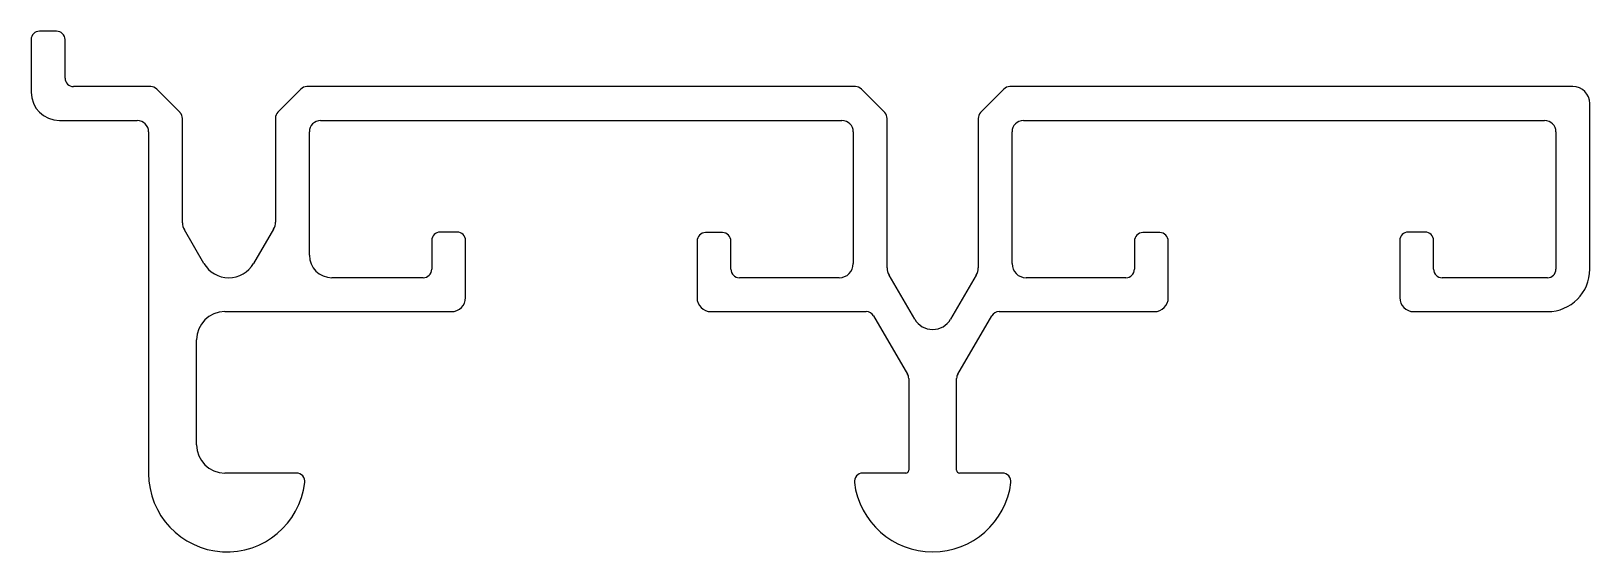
# Model space of a CAD drawing. Extents: x 65.8 to 121, y 23.4 to 41.8.
import ezdxf

# ---------------------------------------------------------------- set-up
doc = ezdxf.new("R2010")
doc.units = 0
doc.layers.get('0').update_dxf_attribs({"linetype": 'CONTINUOUS'})

msp = doc.modelspace()

# ---------------------------------------------------------------- linework, layer by layer
at = {"linetype": 'CONTINUOUS'}
for p, q in [((65.76, 41.508), (65.76, 39.646)), ((66.66, 41.808), (66.06, 41.808)), ((66.96, 40.146), (66.96, 41.508)), ((69.996, 39.846), (67.26, 39.846)), ((94.964, 39.846), (75.526, 39.846)), ((120.386, 39.846), (100.439, 39.846)), ((71.034, 38.923), (70.209, 39.757)), ((75.313, 39.757), (74.503, 38.939)), ((96.002, 38.923), (95.177, 39.757)), ((100.226, 39.757), (99.401, 38.923)), ((120.986, 33.374), (120.986, 39.246)), ((71.12, 35.021), (71.12, 38.712)), ((74.417, 38.728), (74.417, 35.048)), ((96.089, 33.423), (96.089, 38.712)), ((99.315, 38.712), (99.315, 33.423)), ((66.76, 38.646), (69.52, 38.646)), ((69.92, 38.246), (69.92, 26.142)), ((75.617, 33.874), (75.617, 38.246)), ((76.017, 38.646), (94.489, 38.646)), ((94.889, 38.246), (94.889, 33.574)), ((100.515, 33.574), (100.515, 38.246)), ((100.915, 38.646), (119.386, 38.646)), ((119.786, 38.246), (119.786, 33.374)), ((74.349, 34.796), (73.641, 33.58)), ((71.88, 33.58), (71.188, 34.77)), ((79.953, 34.392), (79.953, 33.374)), ((80.853, 34.692), (80.253, 34.692)), ((81.153, 32.374), (81.153, 34.392)), ((89.353, 34.372), (89.353, 32.374)), ((90.253, 34.672), (89.653, 34.672)), ((90.553, 33.374), (90.553, 34.372)), ((104.851, 34.372), (104.851, 33.374)), ((105.751, 34.672), (105.151, 34.672)), ((106.051, 32.374), (106.051, 34.372)), ((114.251, 34.392), (114.251, 32.374)), ((115.151, 34.692), (114.551, 34.692)), ((115.451, 33.374), (115.451, 34.392)), ((97.066, 31.609), (96.156, 33.171)), ((99.247, 33.171), (98.337, 31.609)), ((79.653, 33.074), (76.417, 33.074)), ((94.389, 33.074), (90.853, 33.074)), ((104.551, 33.074), (101.015, 33.074)), ((119.486, 33.074), (115.751, 33.074)), ((72.62, 31.874), (80.653, 31.874)), ((89.853, 31.874), (95.35, 31.874)), ((95.61, 31.725), (96.811, 29.661)), ((98.592, 29.661), (99.793, 31.725)), ((100.053, 31.874), (105.551, 31.874)), ((114.751, 31.874), (119.486, 31.874)), ((71.62, 27.155), (71.62, 30.874)), ((96.852, 29.51), (96.852, 26.255)), ((98.552, 26.255), (98.552, 29.51)), ((75.156, 26.155), (72.62, 26.155)), ((96.752, 26.155), (95.226, 26.155)), ((100.177, 26.155), (98.652, 26.155))]:
    msp.add_line(p, q, dxfattribs=at)
for centre, radius, start, end in [((66.06, 41.508), 0.3, 90, 180), ((66.66, 41.508), 0.3, 0, 90), ((67.26, 40.146), 0.3, 180, 270), ((69.996, 39.546), 0.3, 44.6794, 90), ((75.526, 39.546), 0.3, 90, 135.3206), ((94.964, 39.546), 0.3, 44.6794, 90), ((100.439, 39.546), 0.3, 90, 135.3206), ((120.386, 39.246), 0.6, 0, 90), ((66.76, 39.646), 1, 180, 270), ((70.82, 38.712), 0.3, 360, 44.6794), ((74.717, 38.728), 0.3, 135.3206, 180), ((95.789, 38.712), 0.3, 360, 44.6794), ((99.615, 38.712), 0.3, 135.3206, 180), ((69.52, 38.246), 0.4, 0, 90), ((76.017, 38.246), 0.4, 90, 180), ((94.489, 38.246), 0.4, 0, 90), ((100.915, 38.246), 0.4, 90, 180), ((119.386, 38.246), 0.4, 0, 90), ((71.62, 35.021), 0.5, 180, 210.1935), ((73.917, 35.048), 0.5, 329.8065, 0), ((80.253, 34.392), 0.3, 90, 180), ((80.853, 34.392), 0.3, 0, 90), ((89.653, 34.372), 0.3, 90, 180), ((90.253, 34.372), 0.3, 0, 90), ((105.151, 34.372), 0.3, 90, 180), ((105.751, 34.372), 0.3, 0, 90), ((114.551, 34.392), 0.3, 90, 180), ((115.151, 34.392), 0.3, 0, 90), ((76.417, 33.874), 0.8, 180, 270), ((72.761, 34.093), 1.019, 210.1935, 329.8065), ((79.653, 33.374), 0.3, 270, 0), ((90.853, 33.374), 0.3, 180, 270), ((94.389, 33.574), 0.5, 270, 0), ((96.589, 33.423), 0.5, 180, 210.1935), ((98.815, 33.423), 0.5, 329.8065, 0), ((101.015, 33.574), 0.5, 180, 270), ((104.551, 33.374), 0.3, 270, 0), ((115.751, 33.374), 0.3, 180, 270), ((119.486, 33.374), 0.3, 270, 0), ((119.486, 33.374), 1.5, 270, 0), ((80.653, 32.374), 0.5, 270, 0), ((89.853, 32.374), 0.5, 180, 270), ((105.551, 32.374), 0.5, 270, 0), ((114.751, 32.374), 0.5, 180, 270), ((72.62, 30.874), 1, 90, 180), ((95.35, 31.574), 0.3, 30.1935, 90), ((97.702, 31.979), 0.736, 210.1935, 329.8065), ((100.053, 31.574), 0.3, 90, 149.8065), ((96.552, 29.51), 0.3, 0, 30.1935), ((98.852, 29.51), 0.3, 149.8065, 180), ((72.62, 27.155), 1, 180, 270), ((72.696, 26.142), 2.776, 180, 353.3312), ((75.156, 25.855), 0.3, 353.3312, 90), ((95.226, 25.855), 0.3, 90, 187.0339), ((96.752, 26.255), 0.1, 270, 0), ((98.652, 26.255), 0.1, 180, 270), ((100.177, 25.855), 0.3, 352.9661, 90), ((97.702, 26.16), 2.794, 187.0339, 352.9661)]:
    msp.add_arc(centre, radius, start, end, dxfattribs=at)

doc.saveas('drawing.dxf')
